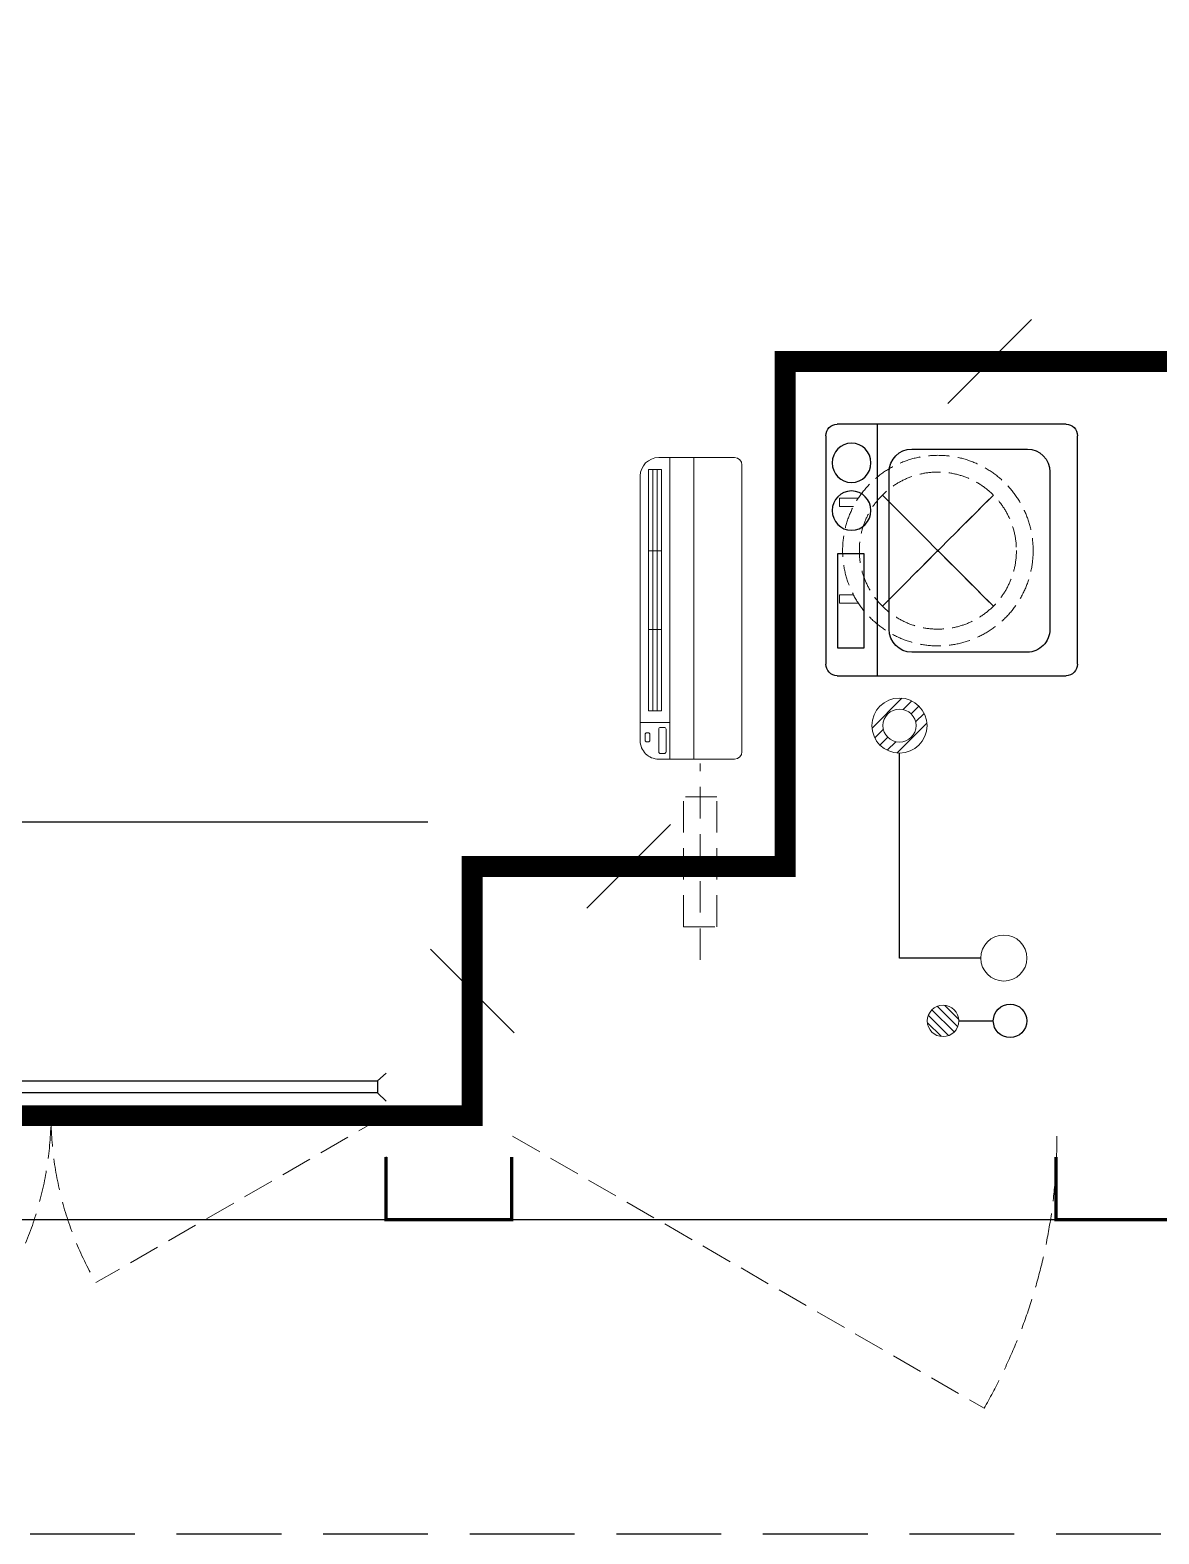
# Model space of a CAD drawing. Extents: x 3002737 to 4077523, y -995787 to -7267.
# Drawn here: x 3529654 to 3532350, y -786295 to -782704 of the extents above; entities that cross this region are included whole.
import ezdxf
from ezdxf.xclip import XClip

# ---------------------------------------------------------------- set-up
doc = ezdxf.new("R2010")
doc.units = 0
doc.header["$LTSCALE"] = 1000
doc.header["$MEASUREMENT"] = 0
doc.header["$XCLIPFRAME"] = 2
for name, pattern in [('$1$DASH', [0.35, 0.25, -0.1]), ('CENTER2', [1.125, 0.75, -0.125, 0.125, -0.125]), ('DASH', [0.35, 0.25, -0.1]), ('DOTE', [2.42, 2, -0.2, 0.02, -0.2]), ('HIDDEN', [0.375, 0.25, -0.125])]:
    doc.linetypes.add(name, pattern=pattern)
doc.layers.get('0').update_dxf_attribs({"linetype": 'CONTINUOUS'})
for name, color, linetype in [('!!电气', 1, 'CONTINUOUS'), ('3-栏杆1', 252, 'CONTINUOUS'), ('3.5方案汇报，与郭总、侯月琴确定户型_t8$0$2020.03.04 -1安徽标准化洋房户型(UA）_t8_t8$0$看线', 154, 'CONTINUOUS'), ('LVTRY', 252, 'CONTINUOUS'), ('SHTLN', 4, 'CONTINUOUS'), ('VPIPE-凝结', 150, 'CONTINUOUS'), ('WIRE-接地', 2, 'CONTINUOUS'), ('卫生间', 6, 'CONTINUOUS'), ('看线', 185, 'CONTINUOUS')]:
    doc.layers.add(name, color=color, linetype=linetype)
for name, color, linetype, lineweight in [('DOTE', 19, 'DOTE', 9), ('EQUIP_地漏', 7, 'CONTINUOUS', 18), ('VPIPE-废水', 31, 'TG_F', 18), ('WINDOW', 146, 'CONTINUOUS', 20), ('平面-空调室内机', 176, 'CONTINUOUS', 9), ('平面-空调预留孔', 252, 'CONTINUOUS', 15), ('粉刷', 251, 'CONTINUOUS', 9)]:
    doc.layers.add(name, color=color, linetype=linetype, lineweight=lineweight)
doc.styles.add('TG_LINETYPE', font='SIMPLEX', dxfattribs={"width": 0.8, "height": 3, "bigfont": 'HZTXT'})
doc.linetypes.add('TG_F', pattern='A,2,-0.3,["F",TG_LINETYPE,S=0.1,R=0,X=-0.23,Y=-0.15],0', length=2.3)

# ---------------------------------------------------------------- blocks, each defined once
blk = doc.blocks.new('A$C74D73064')
at = {"layer": 'DOTE', "color": 252}
blk.add_line((-86385.2, 67619.3), (196116, 67619.3), dxfattribs=at)
blk = doc.blocks.new('A$C7B1F0EBE')
at = {"color": 252}
ref = blk.add_blockref('A$C74D73064', (-53513, -33807.7), dxfattribs=at)
XClip(ref).set_block_clipping_path([(63315.4263309771, 50772.2529092039), (117315.4131985184, 70272.2529080271)])
blk = doc.blocks.new('dongkong')
at = {"layer": '平面-空调预留孔', "color": 8, "linetype": 'HIDDEN', "ltscale": 0.3}
for p, q in [((-603796, 210899.9), (-603796, 210431.5)), ((-603836, 210821), (-603836, 210510.8)), ((-603836, 210821), (-603756, 210821)), ((-603756, 210821), (-603756, 210510.8))]:
    blk.add_line(p, q, dxfattribs=at)
blk.add_lwpolyline([(-603756, 210510.8), (-603836, 210510.8)], dxfattribs=at)
blk = doc.blocks.new('A$C001338C2')
at = {"color": 8}
for p, q in [((845, 303.6), (55, 303.6)), ((109.1, 214.8), (109.1, 303.6)), ((0, 248.6), (0, 22)), ((900, 22), (900, 248.6)), ((22, 0), (878, 0))]:
    blk.add_line(p, q, dxfattribs=at)
at = {"color": 8, "lineweight": 5}
for p, q in [((864.6, 278.7), (144.5, 278.7)), ((144.5, 278.7), (144.5, 265.8)), ((387, 278.7), (144.5, 278.7)), ((144.5, 278.7), (144.5, 252.9)), ((387, 239.9), (387, 278.7)), ((864.6, 278.7), (622, 278.7)), ((622, 278.7), (622, 239.9)), ((864.6, 252.9), (864.6, 278.7)), ((144.5, 265.8), (864.6, 265.8)), ((144.5, 239.9), (144.5, 252.9)), ((144.5, 252.9), (864.6, 252.9)), ((864.6, 239.9), (144.5, 239.9)), ((622, 239.9), (387, 239.9)), ((864.6, 265.8), (864.6, 239.9)), ((900, 214.8), (0, 214.8)), ((900, 143.2), (0, 143.2))]:
    blk.add_line(p, q, dxfattribs=at)
at = {"color": 8}
for points in [[(73.1, 275), (56.8, 275, -0.414214), (51.3, 280.5), (51.3, 283.4, -0.414214), (56.8, 288.9), (73.1, 288.9, -0.414214), (78.6, 283.4), (78.6, 280.5, -0.414214)], [(89.2, 226.4), (22.2, 226.4, -0.414214), (16.7, 231.9), (16.7, 243.1, -0.414214), (22.2, 248.6), (89.2, 248.6, -0.414214), (94.7, 243.1), (94.7, 231.9, -0.414214)]]:
    blk.add_lwpolyline(points, format="xyb", close=True, dxfattribs=at)
for centre, radius, start, end in [((55, 248.6), 55, 90, 180), ((845, 248.6), 55, 360, 90), ((22, 22), 22, 180, 270), ((878, 22), 22, 270, 360)]:
    blk.add_arc(centre, radius, start, end, dxfattribs=at)
blk = doc.blocks.new('ASDFSD')
at = {"layer": '3-栏杆1', "color": 5}
for p, q in [((681762.6, 334937.5), (681742.3, 334955.3)), ((681742.3, 334955.3), (681762.6, 334937.5)), ((683322.1, 334937.5), (681762.6, 334937.5)), ((681762.6, 334937.5), (681762.6, 334908.3)), ((683322.1, 334937.5), (683342.3, 334955.3)), ((683342.3, 334955.3), (683322.1, 334937.5)), ((683322.1, 334937.5), (683322.1, 334908.3)), ((681742.3, 334888.4), (681762.6, 334908.3)), ((681762.6, 334908.2), (683322.1, 334908.2)), ((683322.1, 334908.3), (683342.3, 334888.4)), ((683342.3, 334888.4), (683322.1, 334908.3))]:
    blk.add_line(p, q, dxfattribs=at)
blk = doc.blocks.new('$TwtSys$00000141')
at = {"color": 252}
for p, q in [((-47.1, 3.8), (-5, 45.9)), ((-47.1, 3.8), (-5, 45.9)), ((-43.6, -17.5), (17.5, 43.6)), ((-43.6, -17.5), (17.5, 43.6)), ((-33.2, -33.2), (33.2, 33.2)), ((-33.2, -33.2), (33.2, 33.2)), ((-16.2, -43.5), (43.8, 16.4)), ((-16.2, -43.5), (43.8, 16.4)), ((5.7, -46.1), (46.1, -5.7)), ((5.7, -46.1), (46.1, -5.7))]:
    blk.add_line(p, q, dxfattribs=at)
blk.add_circle((0, 0), 47, dxfattribs=at)
blk.add_circle((0, 0), 47, dxfattribs=at)
blk = doc.blocks.new('RECTANG')
for p, q in [((1, 1), (0, 1)), ((0, 1), (0, 0)), ((1, 0), (1, 1)), ((0, 0), (1, 0))]:
    blk.add_line(p, q)
blk = doc.blocks.new('洗衣机')
at = {"layer": 'LVTRY'}
for p, q in [((3791567.4, 243472.1), (3791021, 243472.1)), ((3791116.5, 243472.1), (3791116.5, 242871.5)), ((3790993.7, 243444.5), (3790993.7, 242899.1)), ((3791199, 243412.7), (3791474.9, 243412.7)), ((3791594.6, 242899.1), (3791594.6, 243444.5)), ((3791145.1, 242982.5), (3791145.1, 243358)), ((3791528.8, 243358), (3791528.8, 242982.5)), ((3791474.9, 242927.8), (3791199, 242927.8)), ((3791021, 242871.5), (3791567.4, 242871.5))]:
    blk.add_line(p, q, dxfattribs=at)
at = {"layer": 'LVTRY', "extrusion": (0, 0, -1)}
for centre, major_axis, start_param, end_param in [((3791021, 243444.5), (0, 27.6), -1.570796, 0), ((3791567.4, 243444.5), (0, 27.6), 0, 1.570796), ((3791055.1, 243379.8), (0, 46.9), 3.141593, 9.424778), ((3791199, 243358), (0, 54.7), 4.712389, 6.283185), ((3791474.9, 243358), (0, 54.7), 0, 1.570796), ((3791055.1, 243265.7), (0, 46.9), 3.141593, 9.424778), ((3791199, 242982.5), (0, 54.7), 3.141593, 4.712389), ((3791474.9, 242982.5), (0, 54.7), 1.570796, 3.141593), ((3791021, 242899.1), (0, 27.6), 3.141593, 4.712389), ((3791567.4, 242899.1), (0, 27.6), 1.570796, 3.141593)]:
    blk.add_ellipse(centre, major_axis=major_axis, ratio=0.986385, start_param=start_param, end_param=end_param, dxfattribs=at)
at = {"layer": 'LVTRY', "xscale": 63.25620569481588, "yscale": 224.5369532744355, "zscale": 64.12934308941763, "rotation": 180}
blk.add_blockref('RECTANG', (3791085.2, 243162.4), dxfattribs=at)
blk = doc.blocks.new('$TwtSys$00000543')
at = {"color": 252}
for p, q in [((-93.6, -8.5), (8.5, 93.6)), ((12.5, 55), (41.7, 84.2)), ((39.9, 39.9), (66.5, 66.5)), ((-8.5, -93.6), (93.6, 8.5)), ((55, 12.5), (84.2, 41.7)), ((-84.2, -41.7), (-55, -12.5)), ((-66.5, -66.5), (-39.9, -39.9)), ((-41.7, -84.2), (-12.5, -55))]:
    blk.add_line(p, q, dxfattribs=at)
for radius in [94, 56.4]:
    blk.add_circle((0, 0), radius, dxfattribs=at)
blk = doc.blocks.new('dnfhfn')
at = {"color": 252, "linetype": '$1$DASH', "ltscale": 0.2}
for p, q in [((101.9, 462.7, 0), (121.9, 462.7, 0)), ((101.9, 417.2, 0), (101.9, 462.7, 0)), ((121.9, 462.7, 0), (121.9, 429, 0)), ((353.1, 462.7, 0), (333.1, 462.7, 0)), ((333.1, 462.7, 0), (333.1, 429, 0)), ((353.1, 417.2, 0), (353.1, 462.7, 0))]:
    blk.add_line(p, q, dxfattribs=at)
at = {"color": 252, "linetype": '$1$DASH', "ltscale": 0.2, "elevation": 0}
for points in [[(94.9, 360.1), (94.9, 360.1), (360.1, 94.9), (360.1, 94.9)], [(360.1, 360.1), (94.9, 94.9), (94.9, 94.9), (360.1, 360.1)]]:
    blk.add_lwpolyline(points, close=True, dxfattribs=at)
at = {"color": 252, "linetype": '$1$DASH', "ltscale": 0.2}
for radius in [227.5, 187.5]:
    blk.add_circle((227.5, 227.5, 0), radius, dxfattribs=at)
blk = doc.blocks.new('A$C148B7D8E')
at = {"layer": '卫生间', "color": 252, "linetype": 'DASH'}
blk.add_lwpolyline([(16100, 14000), (16100, 15400), (7700, 15400), (7700, 10800), (7300, 10800), (7300, 10000), (900, 10000), (900, 9000), (-900, 9000), (-900, -900), (1750, -900), (1750, -2100), (23450, -2100), (23450, -900), (25100, -900)], dxfattribs=at)
blk = doc.blocks.new('A$C66B635E3')
at = {"color": 252, "const_width": 8}
for points in [[(15050, -100), (15050, -250), (14750, -250), (14750, -100)], [(16650, -100), (16650, -250), (16350, -250), (16350, -100)]]:
    blk.add_lwpolyline(points, dxfattribs=at)
at = {"layer": '3.5方案汇报，与郭总、侯月琴确定户型_t8$0$2020.03.04 -1安徽标准化洋房户型(UA）_t8_t8$0$看线', "color": 252, "ltscale": 10}
blk.add_line((12600, 700), (14850, 700), dxfattribs=at)
at = {"layer": 'VPIPE-凝结', "color": 252, "ltscale": 0.1}
for points in [[(16170, 375), (15975.9, 375), (15975.9, 864.2)], [(16117.6, 225), (16200, 225)]]:
    blk.add_lwpolyline(points, dxfattribs=at)
at = {"layer": 'VPIPE-凝结', "color": 252}
blk.add_circle((16240, 225), 40, dxfattribs=at)
at = {"layer": 'VPIPE-废水', "color": 252}
blk.add_circle((16225, 375), 55, dxfattribs=at)
at = {"layer": 'WINDOW', "color": 252, "linetype": 'DASH', "ltscale": 0.3}
for points in [[(13150, 0), (13842.8, -400, 0.131652), (13950, 0)], [(14750, 0), (14057.2, -400, -0.131652), (13950, 0)], [(15051.9, -50), (16177.8, -700, 0.131652), (16351.9, -50)]]:
    blk.add_lwpolyline(points, format="xyb", dxfattribs=at)
at = {"layer": '看线', "color": 252, "ltscale": 0.5}
for points in [[(14750, -100), (14750, -250), (13150, -250), (13150, -100)], [(16350, -250), (15050, -250)]]:
    blk.add_lwpolyline(points, dxfattribs=at)
at = {"color": 252}
blk.add_blockref('A$C148B7D8E', (-100, 1100), dxfattribs=at)
at = {"color": 252, "xscale": -1}
blk.add_blockref('ASDFSD', (696492.3, -334855.3), dxfattribs=at)
at = {"layer": 'EQUIP_地漏', "color": 252, "xscale": 0.7000000000000001, "yscale": 0.7000000000000001, "zscale": 0.7000000000000001}
blk.add_blockref('$TwtSys$00000543', (15975.9, 930), dxfattribs=at)
at = {"layer": 'EQUIP_地漏', "color": 252, "xscale": 0.8, "yscale": -0.8, "zscale": 0.8, "rotation": 179.999999999993}
blk.add_blockref('$TwtSys$00000141', (16080, 225), dxfattribs=at)
at = {"layer": '平面-空调室内机', "color": 252, "ltscale": 0.3, "xscale": -1, "rotation": 180}
blk.add_blockref('dongkong', (619295.9, 211270.8), dxfattribs=at)
at = {"layer": '平面-空调预留孔', "color": 252, "xscale": 0.800000000046565, "yscale": 0.800000000046565, "zscale": 0.800000000046565, "rotation": 90.00000023343011}
blk.add_blockref('A$C001338C2', (15599.8, 850), dxfattribs=at)
at = {"layer": '平面-空调预留孔', "color": 252, "rotation": 89.99999999999304}
blk.add_blockref('dnfhfn', (16295.1, 1120.3, 0), dxfattribs=at)
at = {"layer": '粉刷', "color": 252}
blk.add_blockref('洗衣机', (-3775193.7, -241822.4), dxfattribs=at)
blk = doc.blocks.new('$TelecSys$00000008')
blk.add_line((0.4, 0.4), (-0.4, -0.4))

msp = doc.modelspace()

# ---------------------------------------------------------------- linework, layer by layer
at = {"layer": 'WIRE-接地', "color": 2, "linetype": 'CENTER2', "const_width": 50}
msp.add_lwpolyline([(3555710.8, -785300.3), (3550806.5, -785300.3), (3550806.5, -784699.2), (3550054.8, -784699.2), (3550054.8, -783492.4), (3543456.8, -783492.4), (3543456.8, -784099.6), (3538058.9, -784099.6), (3538058.9, -783495.7), (3531457, -783495.7), (3531457, -784701.2), (3530710.2, -784701.2), (3530710.2, -785296.5), (3525802.7, -785296.5), (3525802.7, -784693.6), (3525056.7, -784693.6), (3525056.7, -783504.3), (3518460, -783504.3), (3518460, -784097.2), (3515754.3, -784097.2), (3515754.3, -776200.6)], dxfattribs=at)

# ---------------------------------------------------------------- block references
at = {"layer": '!!电气'}
for name, p in [('A$C7B1F0EBE', (3419851.8, -816586.6)), ('A$C66B635E3', (3515754.3, -785295.1))]:
    msp.add_blockref(name, p, dxfattribs=at)
at = {"layer": 'SHTLN', "color": 2, "xscale": 250, "yscale": 250, "zscale": 250}
for p, rotation in [((3531945.5, -783495.7), 180), ((3531083.6, -784701.2), 180), ((3530710.2, -784998.8), 270)]:
    msp.add_blockref('$TelecSys$00000008', p, dxfattribs=dict(at, rotation=rotation))

doc.saveas('drawing.dxf')
